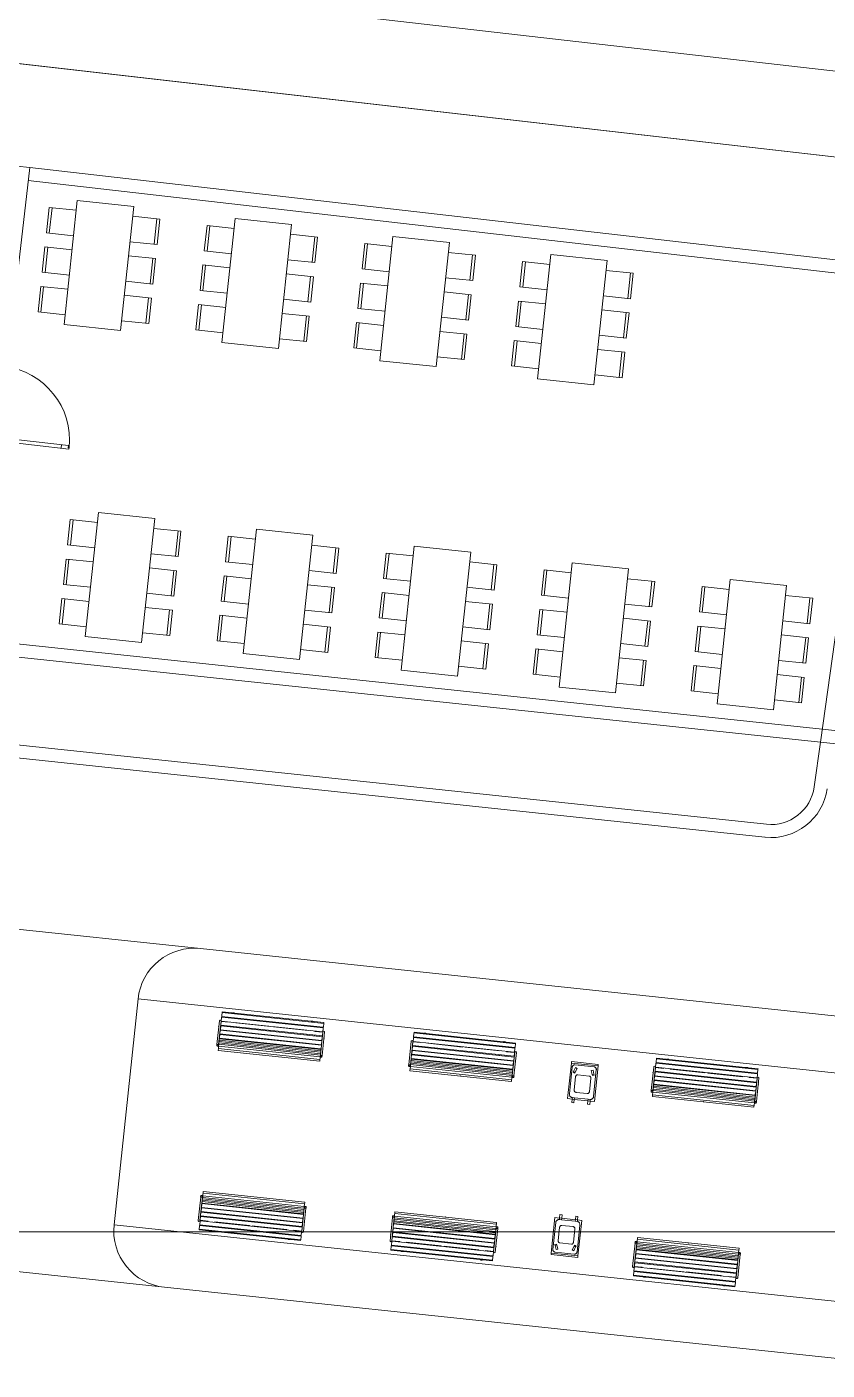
# Model space of a CAD drawing. Header units: metres. Extents: x 750 to 3116, y -341 to 1465.
# Drawn here: x 1601.75 to 1615.86, y 13.43 to 37.1 of the extents above; entities that cross this region are included whole.
import ezdxf

# ---------------------------------------------------------------- set-up
doc = ezdxf.new("R2010")
doc.units = ezdxf.units.M
doc.linetypes.add('HIDDEN', pattern=[0.375, 0.25, -0.125])
for name, color, linetype, lineweight in [('Cycle road', 254, 'Continuous', 20), ('Door', 253, 'Continuous', 5), ('Footpath', 32, 'Continuous', 18), ('Furniture', 44, 'Continuous', 5), ('grid', 252, 'Continuous', 5), ('Hidden line', 251, 'Continuous', 5), ('Inverted beam', 252, 'Continuous', 5), ('street fur', 33, 'Continuous', 15), ('Vehicular Road', 253, 'Continuous', 20), ('Wall ext', 20, 'Continuous', 18)]:
    doc.layers.add(name, color=color, linetype=linetype, lineweight=lineweight)

# ---------------------------------------------------------------- blocks, each defined once
blk = doc.blocks.new('Dining Table')
at = {"layer": 'Furniture', "color": 0, "linetype": 'ByBlock'}
for p, q in [((29872645, 12208379), (29872645, 12208859)), ((29872645, 12208859), (29873095, 12208859)), ((29873095, 12208859), (29873095, 12208379)), ((29873345, 12208859), (29873345, 12208379)), ((29873795, 12208859), (29873345, 12208859)), ((29873795, 12208379), (29873795, 12208859)), ((29874495, 12208859), (29874045, 12208859)), ((29874045, 12208859), (29874045, 12208379)), ((29874495, 12208379), (29874495, 12208859)), ((29872645, 12208809), (29873095, 12208809)), ((29873795, 12208809), (29873345, 12208809)), ((29874495, 12208809), (29874045, 12208809)), ((29872470, 12208379), (29872470, 12207379)), ((29874670, 12208379), (29872470, 12208379)), ((29874670, 12207379), (29874670, 12208379)), ((29874670, 12207379), (29872470, 12207379)), ((29872645, 12207379), (29872645, 12206899)), ((29873095, 12206899), (29873095, 12207379)), ((29873345, 12206899), (29873345, 12207379)), ((29873795, 12207379), (29873795, 12206899)), ((29874045, 12206899), (29874045, 12207379)), ((29874495, 12207379), (29874495, 12206899)), ((29872645, 12206949), (29873095, 12206949)), ((29873795, 12206949), (29873345, 12206949)), ((29874495, 12206949), (29874045, 12206949)), ((29872645, 12206899), (29873095, 12206899)), ((29873795, 12206899), (29873345, 12206899)), ((29874495, 12206899), (29874045, 12206899))]:
    blk.add_line(p, q, dxfattribs=at)
blk = doc.blocks.new('Dustbin')
at = {"layer": 'street fur'}
for p, q in [((29865500, 12208874), (29865538, 12208874)), ((29865780, 12208874), (29865817, 12208874)), ((29865780, 12208846), (29865817, 12208846)), ((29865817, 12208846), (29865817, 12208873)), ((29865482, 12208396), (29865512, 12208407)), ((29865815, 12208396), (29865846, 12208385)), ((29865425, 12208243), (29865899, 12208243))]:
    blk.add_line(p, q, dxfattribs=at)
for points in [[(29865500, 12208873), (29865500, 12208874), (29865500, 12208934), (29865538, 12208934), (29865538, 12208874), (29865538, 12208873), (29865780, 12208873), (29865780, 12208874), (29865780, 12208934), (29865817, 12208934), (29865817, 12208874), (29865817, 12208873), (29865899, 12208873), (29865899, 12208243), (29865899, 12208216), (29865425, 12208216), (29865425, 12208243), (29865425, 12208873), (29865500, 12208873), (29865500, 12208846), (29865538, 12208846)], [(29865817, 12208846), (29865825, 12208846), (29865833, 12208844), (29865840, 12208842), (29865847, 12208838), (29865853, 12208834), (29865859, 12208829), (29865864, 12208823), (29865869, 12208817), (29865872, 12208810), (29865874, 12208803), (29865876, 12208795), (29865876, 12208787), (29865876, 12208311), (29865876, 12208305), (29865875, 12208299), (29865873, 12208294), (29865871, 12208289), (29865867, 12208284), (29865864, 12208280), (29865859, 12208276), (29865855, 12208273), (29865850, 12208270), (29865844, 12208269), (29865839, 12208268), (29865833, 12208267), (29865495, 12208267), (29865489, 12208268), (29865483, 12208269), (29865477, 12208271), (29865472, 12208273), (29865467, 12208277), (29865462, 12208281), (29865458, 12208285), (29865455, 12208290), (29865452, 12208295), (29865450, 12208301), (29865449, 12208307), (29865449, 12208313), (29865449, 12208781), (29865449, 12208796), (29865449, 12208796), (29865448, 12208788), (29865449, 12208781)], [(29865449, 12208796), (29865450, 12208804), (29865453, 12208811), (29865456, 12208818), (29865461, 12208824), (29865466, 12208830), (29865472, 12208835), (29865478, 12208839), (29865485, 12208843), (29865493, 12208845), (29865500, 12208846)]]:
    blk.add_lwpolyline(points, dxfattribs=at)
for points in [[(29865538, 12208846), (29865538, 12208873), (29865780, 12208873), (29865780, 12208846)], [(29865769, 12208437), (29865765, 12208437), (29865562, 12208437), (29865558, 12208437), (29865554, 12208438), (29865550, 12208439), (29865546, 12208441), (29865543, 12208443), (29865540, 12208446), (29865537, 12208449), (29865535, 12208453), (29865533, 12208456), (29865531, 12208460), (29865531, 12208465), (29865530, 12208469), (29865530, 12208713), (29865531, 12208718), (29865531, 12208722), (29865533, 12208726), (29865535, 12208730), (29865537, 12208734), (29865540, 12208737), (29865543, 12208740), (29865547, 12208743), (29865551, 12208745), (29865555, 12208746), (29865560, 12208747), (29865564, 12208747), (29865763, 12208747), (29865768, 12208747), (29865773, 12208746), (29865777, 12208744), (29865781, 12208742), (29865785, 12208740), (29865789, 12208737), (29865792, 12208733), (29865794, 12208729), (29865796, 12208725), (29865798, 12208721), (29865799, 12208716), (29865799, 12208711), (29865799, 12208471), (29865799, 12208467), (29865798, 12208462), (29865797, 12208458), (29865795, 12208454), (29865792, 12208450), (29865789, 12208447), (29865786, 12208444), (29865782, 12208441), (29865778, 12208439), (29865774, 12208438)], [(29865507, 12208423), (29865476, 12208412), (29865482, 12208396), (29865506, 12208326), (29865537, 12208337), (29865512, 12208407)], [(29865852, 12208401), (29865821, 12208412), (29865815, 12208396), (29865790, 12208327), (29865820, 12208315), (29865846, 12208385)]]:
    blk.add_lwpolyline(points, close=True, dxfattribs=at)
blk = doc.blocks.new('door 1500')
at = {"layer": 'Door'}
for p, q in [((11493492.631, 4446033.804), (11493492.474, 4446033.818)), ((11493492.435, 4446033.785), (11493492.43, 4446033.735)), ((11493492.609, 4446033.719), (11493492.43, 4446033.735)), ((11493492.435, 4446033.785), (11493492.664, 4446033.765)), ((11493492.61, 4446033.734), (11493492.609, 4446033.719)), ((11493492.61, 4446033.734), (11493492.661, 4446033.729)), ((11493492.664, 4446033.765), (11493492.661, 4446033.729)), ((11493492.315, 4446032.42), (11493492.319, 4446032.471)), ((11493492.315, 4446032.42), (11493492.544, 4446032.4)), ((11493492.498, 4446032.455), (11493492.319, 4446032.471)), ((11493492.497, 4446032.441), (11493492.498, 4446032.455)), ((11493492.497, 4446032.441), (11493492.547, 4446032.436)), ((11493492.544, 4446032.4), (11493492.547, 4446032.436)), ((11493492.546, 4446032.428), (11493492.569, 4446032.426)), ((11493492.559, 4446032.438), (11493492.557, 4446032.415)), ((11493492.585, 4446032.436), (11493492.571, 4446032.437)), ((11493492.571, 4446032.437), (11493492.573, 4446032.415)), ((11493492.573, 4446032.415), (11493493.788, 4446032.308)), ((11493492.589, 4446032.476), (11493492.585, 4446032.436)), ((11493493.783, 4446032.371), (11493492.589, 4446032.476)), ((11493492.711, 4446032.465), (11493492.706, 4446032.404)), ((11493492.505, 4446032.367), (11493492.348, 4446032.381)), ((11493493.661, 4446032.382), (11493493.656, 4446032.32)), ((11493493.78, 4446032.331), (11493493.783, 4446032.371)), ((11493493.794, 4446032.33), (11493493.78, 4446032.331)), ((11493493.788, 4446032.308), (11493493.794, 4446032.33))]:
    blk.add_line(p, q, dxfattribs=at)
for points in [[(11493492.433, 4446033.847), (11493492.44, 4446033.846), (11493492.433, 4446033.767), (11493492.426, 4446033.768, -0.414214), (11493492.419, 4446033.776), (11493492.425, 4446033.84, -0.414214)], [(11493492.676, 4446033.826), (11493492.669, 4446033.826), (11493492.662, 4446033.747), (11493492.67, 4446033.747, 0.414214), (11493492.677, 4446033.753), (11493492.683, 4446033.818, 0.414214)], [(11493492.302, 4446032.353), (11493492.309, 4446032.352), (11493492.316, 4446032.438), (11493492.309, 4446032.439, 0.414214), (11493492.301, 4446032.432), (11493492.295, 4446032.361, 0.414214)], [(11493492.545, 4446032.331), (11493492.538, 4446032.332), (11493492.545, 4446032.418), (11493492.553, 4446032.418, -0.414214), (11493492.559, 4446032.41), (11493492.553, 4446032.338, -0.414214)]]:
    blk.add_lwpolyline(points, format="xyb", close=True, dxfattribs=at)
for radius in [0.00865, 0.00577]:
    blk.add_circle((11493492.558, 4446032.427), radius, dxfattribs=at)
at = {"layer": 'Door', "linetype": 'HIDDEN', "ltscale": 10}
blk.add_arc((11493492.493, 4446032.434), 1.305, 355.4248, 84.8429, dxfattribs=at)

msp = doc.modelspace()

# ---------------------------------------------------------------- linework, layer by layer
at = {"layer": 'Cycle road', "color": 252, "lineweight": 20, "true_color": 0x939598}
msp.add_line((1614.762, 22.816), (1571.518, 27.405), dxfattribs=at)
at = {"layer": 'Cycle road', "color": 252, "true_color": 0x939598}
for p, q in [((1589.739, 25.703), (1614.786, 23.045)), ((1603.288, 15.989), (1603.71, 19.967))]:
    msp.add_line(p, q, dxfattribs=at)
at = {"layer": 'Cycle road', "color": 252, "linetype": 'Continuous', "lineweight": 20, "ltscale": 100, "true_color": 0x939598}
msp.add_line((1615.63, 23.704), (1615.74, 24.492), dxfattribs=at)
at = {"layer": 'Cycle road', "color": 252, "lineweight": 18, "true_color": 0x939598}
for p, q in [((1604.81, 20.855), (1631.457, 18.028)), ((1604.177, 14.889), (1630.824, 12.061))]:
    msp.add_line(p, q, dxfattribs=at)
at = {"layer": 'Cycle road', "color": 252, "lineweight": 20, "ltscale": 100, "true_color": 0x939598}
for radius in [1, 0.77]:
    msp.add_arc((1614.868, 23.811), radius, 263.9431, 352.0493, dxfattribs=at)
at = {"layer": 'Cycle road', "color": 252, "true_color": 0x939598}
msp.add_arc((1604.282, 15.883), 1, 173.9431, 263.9431, dxfattribs=at)
at = {"layer": 'Door', "color": 252, "true_color": 0x939598}
msp.add_arc((1604.704, 19.861), 1, 83.9431, 173.9431, dxfattribs=at)
at = {"layer": 'Footpath', "color": 252, "true_color": 0x939598}
for p, q in [((1603.71, 19.967), (1632.346, 16.928)), ((1603.288, 15.989), (1631.924, 12.95))]:
    msp.add_line(p, q, dxfattribs=at)
at = {"layer": 'grid', "color": 252}
msp.add_lwpolyline([(1493.528, 15.867), (1743.528, 15.867)], dxfattribs=at)
at = {"layer": 'Hidden line', "color": 252, "true_color": 0x939598}
for p, q in [((1600.832, 21.278), (1604.81, 20.855)), ((1600.199, 15.311), (1604.177, 14.889))]:
    msp.add_line(p, q, dxfattribs=at)
at = {"layer": 'Inverted beam', "color": 252, "true_color": 0x939598}
msp.add_line((1600.85, 26.304), (1615.772, 24.72), dxfattribs=at)
at = {"layer": 'Inverted beam', "color": 252, "linetype": 'Continuous', "lineweight": 20, "ltscale": 100, "true_color": 0x939598}
for points in [[(1601.8, 34.616), (1618.575, 32.699), (1625.644, 31.712)], [(1601.774, 34.388), (1618.546, 32.471), (1625.612, 31.484)]]:
    msp.add_lwpolyline(points, dxfattribs=at)
at = {"layer": 'Inverted beam', "color": 252, "lineweight": 20, "true_color": 0x939598}
msp.add_lwpolyline([(1615.74, 24.492), (1600.824, 26.075)], dxfattribs=at)
at = {"layer": 'street fur', "color": 252, "true_color": 0x939598}
for p, q in [((1605.185, 19.649), (1605.184, 19.642)), ((1606.975, 19.459), (1605.185, 19.649)), ((1605.186, 19.661), (1605.187, 19.666)), ((1605.186, 19.661), (1606.976, 19.471)), ((1605.187, 19.666), (1605.194, 19.74)), ((1606.983, 19.537), (1605.193, 19.727)), ((1606.984, 19.55), (1605.194, 19.74)), ((1605.325, 19.647), (1605.324, 19.634)), ((1605.144, 19.58), (1605.101, 19.168)), ((1605.13, 19.165), (1605.174, 19.577)), ((1605.16, 19.418), (1605.153, 19.352)), ((1606.95, 19.228), (1605.16, 19.418)), ((1605.164, 19.455), (1605.161, 19.456)), ((1605.161, 19.426), (1605.162, 19.431)), ((1605.161, 19.426), (1606.951, 19.236)), ((1605.162, 19.431), (1605.168, 19.493)), ((1605.165, 19.49), (1605.168, 19.49)), ((1606.958, 19.303), (1605.168, 19.493)), ((1605.17, 19.505), (1605.176, 19.57)), ((1605.17, 19.505), (1606.959, 19.315)), ((1605.177, 19.572), (1605.176, 19.57)), ((1605.177, 19.579), (1605.184, 19.642)), ((1605.177, 19.579), (1606.967, 19.389)), ((1605.316, 19.557), (1605.177, 19.572)), ((1605.3, 19.411), (1605.3, 19.404)), ((1605.309, 19.49), (1605.307, 19.478)), ((1605.317, 19.564), (1605.316, 19.557)), ((1605.427, 19.466), (1605.428, 19.478)), ((1605.435, 19.545), (1605.436, 19.552)), ((1606.047, 19.48), (1605.435, 19.545)), ((1605.443, 19.621), (1605.445, 19.634)), ((1606.04, 19.413), (1606.038, 19.401)), ((1606.047, 19.487), (1606.047, 19.48)), ((1606.056, 19.569), (1606.055, 19.557)), ((1606.096, 19.474), (1606.097, 19.481)), ((1606.708, 19.41), (1606.096, 19.475)), ((1606.105, 19.551), (1606.106, 19.564)), ((1606.709, 19.416), (1606.708, 19.41)), ((1606.717, 19.499), (1606.716, 19.486)), ((1606.835, 19.474), (1606.837, 19.486)), ((1606.968, 19.393), (1606.973, 19.445)), ((1606.974, 19.452), (1606.973, 19.445)), ((1606.975, 19.459), (1606.974, 19.452)), ((1606.977, 19.476), (1606.976, 19.471)), ((1606.983, 19.537), (1606.977, 19.476)), ((1606.984, 19.55), (1606.983, 19.537)), ((1605.134, 19.169), (1605.135, 19.176)), ((1605.135, 19.176), (1605.136, 19.193)), ((1605.136, 19.193), (1605.137, 19.201)), ((1606.926, 19.003), (1605.136, 19.193)), ((1605.137, 19.201), (1605.139, 19.219)), ((1605.139, 19.219), (1605.14, 19.225)), ((1606.929, 19.029), (1605.139, 19.219)), ((1605.14, 19.225), (1605.142, 19.243)), ((1605.142, 19.25), (1605.144, 19.267)), ((1605.142, 19.243), (1605.142, 19.25)), ((1606.932, 19.053), (1605.142, 19.243)), ((1606.934, 19.077), (1605.144, 19.267)), ((1605.146, 19.279), (1605.145, 19.278)), ((1606.935, 19.088), (1605.145, 19.278)), ((1605.146, 19.285), (1605.152, 19.344)), ((1605.146, 19.279), (1605.146, 19.285)), ((1606.942, 19.154), (1605.152, 19.344)), ((1606.943, 19.162), (1605.153, 19.352)), ((1605.283, 19.252), (1605.285, 19.263)), ((1605.292, 19.337), (1605.292, 19.329)), ((1605.404, 19.25), (1605.403, 19.24)), ((1605.411, 19.317), (1605.412, 19.324)), ((1605.419, 19.391), (1605.42, 19.399)), ((1606.023, 19.26), (1606.023, 19.252)), ((1606.031, 19.334), (1606.03, 19.326)), ((1606.072, 19.246), (1606.073, 19.254)), ((1606.08, 19.321), (1606.081, 19.328)), ((1606.088, 19.395), (1606.089, 19.408)), ((1606.685, 19.189), (1606.684, 19.181)), ((1606.693, 19.264), (1606.692, 19.256)), ((1606.701, 19.343), (1606.7, 19.331)), ((1606.803, 19.169), (1606.804, 19.177)), ((1606.811, 19.243), (1606.812, 19.251)), ((1606.819, 19.318), (1606.82, 19.33)), ((1606.827, 19.397), (1606.828, 19.404)), ((1606.967, 19.382), (1606.827, 19.397)), ((1606.97, 19.387), (1606.926, 18.974)), ((1606.95, 19.228), (1606.943, 19.164)), ((1606.957, 19.295), (1606.951, 19.236)), ((1606.957, 19.265), (1606.954, 19.266)), ((1606.956, 18.971), (1607, 19.384)), ((1606.958, 19.3), (1606.957, 19.295)), ((1606.958, 19.303), (1606.958, 19.3)), ((1606.958, 19.3), (1606.961, 19.3)), ((1606.967, 19.382), (1606.959, 19.315)), ((1606.968, 19.393), (1606.967, 19.389)), ((1608.525, 19.222), (1608.481, 18.809)), ((1608.511, 18.806), (1608.555, 19.219)), ((1608.55, 19.147), (1608.557, 19.214)), ((1608.696, 19.199), (1608.557, 19.214)), ((1608.558, 19.22), (1608.564, 19.276)), ((1608.558, 19.22), (1610.348, 19.03)), ((1608.564, 19.276), (1608.565, 19.283)), ((1608.565, 19.29), (1608.565, 19.283)), ((1610.355, 19.1), (1608.565, 19.29)), ((1608.567, 19.307), (1608.575, 19.381)), ((1608.567, 19.303), (1608.567, 19.307)), ((1608.567, 19.303), (1610.357, 19.113)), ((1610.364, 19.179), (1608.574, 19.369)), ((1610.365, 19.191), (1608.575, 19.381)), ((1608.697, 19.205), (1608.696, 19.199)), ((1608.706, 19.288), (1608.704, 19.275)), ((1608.816, 19.186), (1608.816, 19.193)), ((1609.427, 19.121), (1608.816, 19.186)), ((1608.824, 19.263), (1608.825, 19.275)), ((1609.437, 19.21), (1609.435, 19.198)), ((1609.485, 19.193), (1609.486, 19.205)), ((1610.364, 19.179), (1610.357, 19.117)), ((1610.365, 19.191), (1610.364, 19.179)), ((1605.098, 19.162), (1605.099, 19.168)), ((1605.098, 19.162), (1605.133, 19.158)), ((1605.133, 19.164), (1605.099, 19.168)), ((1605.113, 19.136), (1605.111, 19.136)), ((1605.123, 19.062), (1605.126, 19.093)), ((1605.123, 19.062), (1606.912, 18.873)), ((1605.126, 19.093), (1605.13, 19.137)), ((1605.126, 19.093), (1606.916, 18.903)), ((1605.131, 19.143), (1605.13, 19.138)), ((1606.92, 18.948), (1605.13, 19.138)), ((1605.13, 19.137), (1605.13, 19.138)), ((1605.131, 19.143), (1605.132, 19.151)), ((1605.132, 19.151), (1605.134, 19.169)), ((1606.924, 18.979), (1605.134, 19.169)), ((1606.676, 19.105), (1606.677, 19.115)), ((1606.796, 19.102), (1606.795, 19.092)), ((1606.92, 18.947), (1606.912, 18.873)), ((1606.924, 18.979), (1606.92, 18.948)), ((1606.92, 18.948), (1606.92, 18.947)), ((1606.958, 18.971), (1606.923, 18.975)), ((1606.941, 18.967), (1606.923, 18.969)), ((1606.925, 18.986), (1606.924, 18.979)), ((1606.925, 18.986), (1606.927, 19.011)), ((1606.927, 19.011), (1606.93, 19.035)), ((1606.93, 19.035), (1606.932, 19.053)), ((1606.932, 19.06), (1606.934, 19.077)), ((1606.932, 19.06), (1606.932, 19.053)), ((1606.936, 19.09), (1606.935, 19.088)), ((1606.936, 19.095), (1606.942, 19.149)), ((1606.936, 19.095), (1606.936, 19.09)), ((1606.939, 18.943), (1606.937, 18.943)), ((1606.957, 18.965), (1606.941, 18.967)), ((1606.942, 19.154), (1606.942, 19.149)), ((1606.943, 19.164), (1606.943, 19.162)), ((1606.957, 18.965), (1606.958, 18.971)), ((1608.527, 18.927), (1608.533, 18.985)), ((1610.323, 18.795), (1608.533, 18.985)), ((1608.534, 18.995), (1608.541, 19.06)), ((1608.534, 18.995), (1608.534, 18.993)), ((1610.324, 18.803), (1608.534, 18.993)), ((1610.331, 18.87), (1608.541, 19.06)), ((1608.542, 19.072), (1608.549, 19.134)), ((1608.545, 19.096), (1608.542, 19.097)), ((1608.542, 19.067), (1608.542, 19.072)), ((1608.542, 19.067), (1610.332, 18.877)), ((1608.545, 19.132), (1608.548, 19.131)), ((1610.339, 18.944), (1608.549, 19.134)), ((1608.55, 19.147), (1610.34, 18.957)), ((1608.673, 18.978), (1608.672, 18.971)), ((1608.681, 19.053), (1608.68, 19.045)), ((1608.689, 19.132), (1608.688, 19.12)), ((1608.791, 18.958), (1608.792, 18.966)), ((1608.799, 19.032), (1608.8, 19.04)), ((1608.807, 19.107), (1608.809, 19.119)), ((1609.412, 18.975), (1609.411, 18.967)), ((1609.42, 19.054), (1609.419, 19.042)), ((1609.428, 19.128), (1609.427, 19.121)), ((1609.461, 18.962), (1609.461, 18.97)), ((1609.469, 19.037), (1609.47, 19.049)), ((1609.477, 19.116), (1609.478, 19.123)), ((1610.089, 19.051), (1609.477, 19.116)), ((1610.081, 18.984), (1610.08, 18.972)), ((1610.089, 19.058), (1610.088, 19.051)), ((1610.098, 19.14), (1610.097, 19.128)), ((1610.199, 18.959), (1610.201, 18.971)), ((1610.208, 19.038), (1610.209, 19.045)), ((1610.347, 19.024), (1610.208, 19.038)), ((1610.216, 19.115), (1610.217, 19.127)), ((1610.351, 19.028), (1610.307, 18.616)), ((1610.332, 18.882), (1610.338, 18.942)), ((1610.337, 18.613), (1610.38, 19.025)), ((1610.339, 18.944), (1610.338, 18.942)), ((1610.338, 18.942), (1610.341, 18.941)), ((1610.34, 18.961), (1610.346, 19.015)), ((1610.34, 18.961), (1610.34, 18.957)), ((1610.347, 19.021), (1610.346, 19.015)), ((1610.347, 19.024), (1610.347, 19.021)), ((1610.348, 19.034), (1610.354, 19.087)), ((1610.348, 19.034), (1610.348, 19.03)), ((1610.355, 19.1), (1610.354, 19.093)), ((1610.354, 19.093), (1610.354, 19.087)), ((1610.357, 19.117), (1610.357, 19.113)), ((1608.478, 18.803), (1608.479, 18.809)), ((1608.478, 18.803), (1608.495, 18.802)), ((1608.514, 18.806), (1608.479, 18.809)), ((1608.494, 18.778), (1608.492, 18.778)), ((1608.495, 18.802), (1608.513, 18.8)), ((1608.503, 18.704), (1608.511, 18.778)), ((1608.503, 18.704), (1610.293, 18.514)), ((1608.506, 18.734), (1610.296, 18.544)), ((1608.512, 18.784), (1608.511, 18.779)), ((1610.301, 18.589), (1608.511, 18.779)), ((1608.511, 18.778), (1608.511, 18.779)), ((1608.512, 18.793), (1608.515, 18.817)), ((1608.512, 18.784), (1608.512, 18.793)), ((1610.304, 18.62), (1608.514, 18.81)), ((1608.515, 18.817), (1608.517, 18.835)), ((1608.517, 18.835), (1608.52, 18.86)), ((1610.307, 18.645), (1608.517, 18.835)), ((1608.52, 18.867), (1608.522, 18.884)), ((1608.52, 18.86), (1608.52, 18.867)), ((1610.31, 18.67), (1608.52, 18.86)), ((1608.522, 18.884), (1608.523, 18.891)), ((1610.312, 18.694), (1608.522, 18.884)), ((1608.523, 18.891), (1608.525, 18.908)), ((1610.315, 18.719), (1608.525, 18.908)), ((1608.526, 18.921), (1608.527, 18.927)), ((1608.526, 18.921), (1608.526, 18.919)), ((1610.316, 18.729), (1608.526, 18.919)), ((1608.664, 18.894), (1608.665, 18.904)), ((1608.784, 18.891), (1608.783, 18.881)), ((1609.404, 18.901), (1609.403, 18.893)), ((1609.453, 18.888), (1609.454, 18.896)), ((1610.056, 18.746), (1610.057, 18.756)), ((1610.065, 18.831), (1610.064, 18.823)), ((1610.073, 18.905), (1610.072, 18.897)), ((1610.177, 18.744), (1610.175, 18.733)), ((1610.184, 18.81), (1610.184, 18.818)), ((1610.192, 18.885), (1610.192, 18.892)), ((1610.313, 18.701), (1610.312, 18.694)), ((1610.313, 18.701), (1610.315, 18.719)), ((1610.317, 18.737), (1610.316, 18.729)), ((1610.317, 18.737), (1610.322, 18.791)), ((1610.323, 18.795), (1610.322, 18.791)), ((1610.331, 18.87), (1610.324, 18.805)), ((1610.324, 18.805), (1610.324, 18.803)), ((1610.332, 18.882), (1610.332, 18.877)), ((1610.338, 18.907), (1610.335, 18.907)), ((1612.8, 18.768), (1612.756, 18.355)), ((1612.786, 18.352), (1612.83, 18.765)), ((1612.825, 18.693), (1612.833, 18.76)), ((1612.833, 18.767), (1612.84, 18.83)), ((1612.833, 18.767), (1614.623, 18.577)), ((1612.972, 18.745), (1612.833, 18.76)), ((1612.841, 18.837), (1612.84, 18.83)), ((1614.631, 18.647), (1612.841, 18.837)), ((1612.842, 18.849), (1612.843, 18.854)), ((1612.842, 18.849), (1614.632, 18.659)), ((1612.843, 18.854), (1612.85, 18.927)), ((1614.639, 18.725), (1612.849, 18.915)), ((1614.64, 18.737), (1612.85, 18.927)), ((1612.973, 18.752), (1612.972, 18.745)), ((1612.981, 18.834), (1612.98, 18.822)), ((1613.091, 18.732), (1613.092, 18.739)), ((1613.703, 18.668), (1613.091, 18.732)), ((1613.099, 18.809), (1613.101, 18.821)), ((1613.712, 18.757), (1613.711, 18.744)), ((1613.761, 18.739), (1613.762, 18.751)), ((1614.639, 18.725), (1614.632, 18.659)), ((1614.64, 18.737), (1614.639, 18.725)), ((1610.301, 18.588), (1610.293, 18.514)), ((1610.302, 18.603), (1610.301, 18.594)), ((1610.301, 18.594), (1610.301, 18.588)), ((1610.302, 18.603), (1610.304, 18.62)), ((1610.321, 18.608), (1610.303, 18.61)), ((1610.305, 18.627), (1610.304, 18.62)), ((1610.339, 18.612), (1610.304, 18.616)), ((1610.305, 18.627), (1610.31, 18.67)), ((1610.31, 18.677), (1610.312, 18.694)), ((1610.31, 18.677), (1610.31, 18.67)), ((1610.319, 18.584), (1610.318, 18.584)), ((1610.338, 18.606), (1610.321, 18.608)), ((1610.338, 18.606), (1610.339, 18.612)), ((1612.802, 18.467), (1612.801, 18.465)), ((1614.591, 18.275), (1612.801, 18.465)), ((1612.802, 18.473), (1612.808, 18.532)), ((1612.802, 18.467), (1612.802, 18.473)), ((1614.598, 18.342), (1612.808, 18.532)), ((1612.816, 18.606), (1612.809, 18.54)), ((1614.599, 18.35), (1612.809, 18.54)), ((1614.606, 18.416), (1612.816, 18.606)), ((1612.82, 18.643), (1612.817, 18.643)), ((1612.817, 18.614), (1612.818, 18.618)), ((1612.817, 18.614), (1614.607, 18.424)), ((1612.818, 18.618), (1612.824, 18.681)), ((1612.821, 18.678), (1612.824, 18.678)), ((1614.614, 18.491), (1612.824, 18.681)), ((1612.825, 18.693), (1614.615, 18.503)), ((1612.948, 18.525), (1612.948, 18.517)), ((1612.956, 18.599), (1612.955, 18.591)), ((1612.965, 18.678), (1612.963, 18.666)), ((1613.067, 18.504), (1613.068, 18.512)), ((1613.075, 18.579), (1613.076, 18.586)), ((1613.083, 18.653), (1613.084, 18.665)), ((1613.687, 18.521), (1613.686, 18.514)), ((1613.696, 18.601), (1613.694, 18.588)), ((1613.703, 18.674), (1613.703, 18.667)), ((1613.736, 18.508), (1613.737, 18.516)), ((1613.744, 18.583), (1613.745, 18.595)), ((1613.752, 18.662), (1613.753, 18.669)), ((1614.364, 18.597), (1613.752, 18.662)), ((1614.357, 18.53), (1614.356, 18.518)), ((1614.365, 18.604), (1614.364, 18.597)), ((1614.373, 18.686), (1614.372, 18.674)), ((1614.475, 18.505), (1614.476, 18.518)), ((1614.483, 18.584), (1614.484, 18.591)), ((1614.623, 18.57), (1614.483, 18.585)), ((1614.491, 18.661), (1614.493, 18.674)), ((1614.626, 18.575), (1614.582, 18.162)), ((1614.607, 18.428), (1614.613, 18.482)), ((1614.612, 18.159), (1614.656, 18.572)), ((1614.614, 18.488), (1614.613, 18.482)), ((1614.614, 18.491), (1614.614, 18.488)), ((1614.614, 18.488), (1614.617, 18.488)), ((1614.616, 18.508), (1614.615, 18.503)), ((1614.616, 18.508), (1614.622, 18.562)), ((1614.623, 18.57), (1614.622, 18.562)), ((1614.624, 18.58), (1614.623, 18.577)), ((1614.624, 18.58), (1614.629, 18.633)), ((1614.63, 18.64), (1614.629, 18.633)), ((1614.631, 18.647), (1614.63, 18.64)), ((1612.771, 18.354), (1612.754, 18.356)), ((1612.754, 18.35), (1612.754, 18.356)), ((1612.754, 18.35), (1612.771, 18.348)), ((1612.769, 18.324), (1612.767, 18.324)), ((1612.771, 18.354), (1612.789, 18.352)), ((1612.771, 18.348), (1612.789, 18.346)), ((1612.778, 18.25), (1612.782, 18.281)), ((1612.778, 18.25), (1614.568, 18.06)), ((1612.782, 18.281), (1612.786, 18.325)), ((1612.782, 18.281), (1614.572, 18.091)), ((1612.787, 18.33), (1612.786, 18.325)), ((1614.576, 18.135), (1612.786, 18.325)), ((1612.786, 18.325), (1612.786, 18.325)), ((1612.787, 18.33), (1612.788, 18.339)), ((1612.788, 18.339), (1612.795, 18.406)), ((1614.58, 18.166), (1612.79, 18.356)), ((1614.582, 18.191), (1612.792, 18.381)), ((1612.795, 18.406), (1612.796, 18.413)), ((1614.585, 18.216), (1612.795, 18.406)), ((1612.796, 18.413), (1612.798, 18.43)), ((1612.798, 18.437), (1612.8, 18.455)), ((1612.798, 18.43), (1612.798, 18.437)), ((1614.588, 18.24), (1612.798, 18.43)), ((1614.59, 18.265), (1612.8, 18.455)), ((1612.939, 18.44), (1612.941, 18.45)), ((1613.06, 18.438), (1613.059, 18.427)), ((1613.679, 18.447), (1613.678, 18.439)), ((1613.728, 18.434), (1613.729, 18.442)), ((1614.332, 18.292), (1614.333, 18.303)), ((1614.341, 18.377), (1614.34, 18.369)), ((1614.348, 18.451), (1614.348, 18.444)), ((1614.452, 18.29), (1614.451, 18.28)), ((1614.459, 18.356), (1614.46, 18.364)), ((1614.467, 18.431), (1614.468, 18.438)), ((1614.588, 18.24), (1614.585, 18.216)), ((1614.588, 18.248), (1614.59, 18.265)), ((1614.588, 18.248), (1614.588, 18.24)), ((1614.592, 18.283), (1614.591, 18.277)), ((1614.591, 18.277), (1614.591, 18.275)), ((1614.592, 18.283), (1614.598, 18.337)), ((1614.598, 18.342), (1614.598, 18.337)), ((1614.606, 18.411), (1614.599, 18.352)), ((1614.599, 18.352), (1614.599, 18.35)), ((1614.606, 18.416), (1614.606, 18.411)), ((1614.607, 18.428), (1614.607, 18.424)), ((1614.613, 18.453), (1614.61, 18.453)), ((1614.576, 18.135), (1614.568, 18.06)), ((1614.577, 18.14), (1614.576, 18.135)), ((1614.58, 18.166), (1614.577, 18.14)), ((1614.614, 18.159), (1614.579, 18.162)), ((1614.613, 18.153), (1614.579, 18.156)), ((1614.58, 18.174), (1614.585, 18.216)), ((1614.58, 18.174), (1614.58, 18.166)), ((1614.595, 18.131), (1614.593, 18.131)), ((1614.613, 18.153), (1614.614, 18.159)), ((1604.859, 16.576), (1604.851, 16.502)), ((1604.859, 16.576), (1606.649, 16.386)), ((1604.815, 16.478), (1604.771, 16.065)), ((1604.801, 16.062), (1604.845, 16.475)), ((1604.814, 16.484), (1604.813, 16.478)), ((1604.848, 16.475), (1604.813, 16.478)), ((1604.814, 16.484), (1604.849, 16.481)), ((1604.835, 16.354), (1604.829, 16.295)), ((1604.834, 16.506), (1604.832, 16.506)), ((1604.836, 16.359), (1604.835, 16.354)), ((1604.836, 16.359), (1604.836, 16.361)), ((1606.626, 16.171), (1604.836, 16.361)), ((1604.839, 16.389), (1604.837, 16.372)), ((1606.627, 16.182), (1604.837, 16.372)), ((1604.84, 16.396), (1604.839, 16.389)), ((1604.841, 16.414), (1604.84, 16.396)), ((1606.63, 16.206), (1604.84, 16.396)), ((1604.842, 16.42), (1604.841, 16.414)), ((1604.844, 16.437), (1604.842, 16.42)), ((1606.632, 16.23), (1604.842, 16.42)), ((1604.845, 16.446), (1604.844, 16.437)), ((1604.851, 16.501), (1604.845, 16.446)), ((1606.635, 16.256), (1604.845, 16.446)), ((1606.637, 16.28), (1604.847, 16.47)), ((1604.851, 16.502), (1604.851, 16.501)), ((1606.641, 16.311), (1604.851, 16.501)), ((1604.856, 16.546), (1606.645, 16.356)), ((1604.976, 16.357), (1604.975, 16.347)), ((1605.094, 16.334), (1605.096, 16.344)), ((1606.641, 16.312), (1606.649, 16.386)), ((1604.812, 16.134), (1604.806, 16.075)), ((1604.81, 16.149), (1604.813, 16.149)), ((1604.812, 16.134), (1606.602, 15.944)), ((1604.813, 16.146), (1604.82, 16.208)), ((1606.603, 15.956), (1604.813, 16.146)), ((1604.817, 16.184), (1604.814, 16.184)), ((1604.82, 16.213), (1606.61, 16.023)), ((1604.82, 16.213), (1604.82, 16.208)), ((1604.827, 16.279), (1604.821, 16.225)), ((1604.821, 16.225), (1604.821, 16.22)), ((1606.611, 16.031), (1604.821, 16.22)), ((1604.828, 16.285), (1604.827, 16.279)), ((1604.828, 16.285), (1604.828, 16.287)), ((1606.618, 16.097), (1604.828, 16.287)), ((1606.619, 16.105), (1604.829, 16.295)), ((1604.951, 16.119), (1604.952, 16.131)), ((1604.959, 16.198), (1604.96, 16.206)), ((1604.967, 16.272), (1604.968, 16.28)), ((1605.072, 16.118), (1605.07, 16.106)), ((1605.08, 16.193), (1605.079, 16.185)), ((1605.087, 16.267), (1605.087, 16.26)), ((1605.69, 16.121), (1605.691, 16.128)), ((1605.698, 16.195), (1605.699, 16.203)), ((1605.741, 16.123), (1605.74, 16.115)), ((1605.749, 16.197), (1605.748, 16.189)), ((1606.359, 16.124), (1606.36, 16.132)), ((1606.368, 16.209), (1606.367, 16.199)), ((1606.48, 16.12), (1606.479, 16.112)), ((1606.487, 16.186), (1606.488, 16.197)), ((1606.641, 16.284), (1606.597, 15.871)), ((1606.611, 16.031), (1606.618, 16.095)), ((1606.618, 16.095), (1606.618, 16.097)), ((1606.626, 16.169), (1606.619, 16.11)), ((1606.619, 16.105), (1606.619, 16.11)), ((1606.626, 16.169), (1606.626, 16.171)), ((1606.627, 15.868), (1606.671, 16.281)), ((1606.632, 16.23), (1606.627, 16.182)), ((1606.634, 16.248), (1606.632, 16.23)), ((1606.634, 16.248), (1606.637, 16.273)), ((1606.641, 16.311), (1606.637, 16.28)), ((1606.637, 16.273), (1606.637, 16.28)), ((1606.673, 16.287), (1606.638, 16.29)), ((1606.673, 16.281), (1606.638, 16.284)), ((1606.641, 16.311), (1606.641, 16.312)), ((1606.66, 16.312), (1606.658, 16.312)), ((1606.673, 16.287), (1606.673, 16.281)), ((1608.196, 16.119), (1608.152, 15.707)), ((1608.182, 15.703), (1608.225, 16.116)), ((1608.194, 16.126), (1608.229, 16.122)), ((1608.194, 16.126), (1608.194, 16.12)), ((1608.228, 16.116), (1608.194, 16.12)), ((1608.215, 16.148), (1608.213, 16.148)), ((1608.231, 16.143), (1608.223, 16.061)), ((1610.018, 15.921), (1608.228, 16.111)), ((1608.239, 16.218), (1608.231, 16.143)), ((1610.021, 15.953), (1608.231, 16.143)), ((1608.231, 16.143), (1608.231, 16.143)), ((1608.236, 16.187), (1610.026, 15.997)), ((1608.239, 16.218), (1610.029, 16.028)), ((1604.795, 15.973), (1604.787, 15.899)), ((1606.577, 15.709), (1604.787, 15.899)), ((1606.578, 15.722), (1604.788, 15.911)), ((1604.795, 15.978), (1606.585, 15.788)), ((1604.795, 15.978), (1604.795, 15.973)), ((1604.797, 15.99), (1604.804, 16.056)), ((1606.586, 15.8), (1604.797, 15.99)), ((1604.804, 16.06), (1606.594, 15.87)), ((1604.804, 16.06), (1604.804, 16.056)), ((1604.806, 16.075), (1604.805, 16.069)), ((1604.805, 16.067), (1604.805, 16.069)), ((1604.944, 16.052), (1604.805, 16.067)), ((1604.934, 15.963), (1604.936, 15.975)), ((1604.943, 16.045), (1604.944, 16.052)), ((1605.055, 15.963), (1605.054, 15.95)), ((1605.063, 16.039), (1605.062, 16.032)), ((1605.675, 15.974), (1605.063, 16.039)), ((1605.665, 15.885), (1605.667, 15.898)), ((1605.674, 15.968), (1605.675, 15.975)), ((1605.682, 16.041), (1605.683, 16.054)), ((1605.716, 15.892), (1605.715, 15.88)), ((1605.725, 15.969), (1605.724, 15.962)), ((1606.336, 15.904), (1605.724, 15.969)), ((1605.733, 16.048), (1605.732, 16.036)), ((1606.335, 15.897), (1606.336, 15.904)), ((1606.343, 15.971), (1606.344, 15.983)), ((1606.352, 16.05), (1606.352, 16.058)), ((1606.455, 15.892), (1606.455, 15.885)), ((1606.595, 15.877), (1606.455, 15.891)), ((1606.464, 15.971), (1606.462, 15.958)), ((1606.472, 16.045), (1606.471, 16.038)), ((1606.586, 15.8), (1606.594, 15.866)), ((1606.594, 15.866), (1606.594, 15.87)), ((1606.595, 15.879), (1606.602, 15.944)), ((1606.595, 15.877), (1606.595, 15.879)), ((1606.603, 15.956), (1606.61, 16.023)), ((1606.603, 15.959), (1606.606, 15.958)), ((1606.61, 15.993), (1606.607, 15.993)), ((1608.209, 15.928), (1608.201, 15.862)), ((1609.991, 15.672), (1608.201, 15.862)), ((1608.21, 15.941), (1608.209, 15.936)), ((1609.999, 15.746), (1608.209, 15.936)), ((1609.998, 15.738), (1608.209, 15.928)), ((1608.216, 16.003), (1608.21, 15.941)), ((1610.006, 15.813), (1608.216, 16.003)), ((1608.222, 16.055), (1608.218, 16.013)), ((1610.007, 15.823), (1608.218, 16.013)), ((1610.01, 15.848), (1608.22, 16.038)), ((1608.223, 16.061), (1608.222, 16.055)), ((1610.013, 15.871), (1608.223, 16.061)), ((1610.015, 15.897), (1608.225, 16.087)), ((1608.348, 15.913), (1608.349, 15.921)), ((1608.357, 15.998), (1608.356, 15.988)), ((1608.468, 15.909), (1608.467, 15.901)), ((1608.475, 15.975), (1608.476, 15.986)), ((1610.021, 15.925), (1609.978, 15.513)), ((1610.007, 15.509), (1610.051, 15.922)), ((1610.017, 15.914), (1610.01, 15.848)), ((1610.017, 15.914), (1610.018, 15.921)), ((1610.021, 15.948), (1610.018, 15.921)), ((1610.053, 15.922), (1610.018, 15.926)), ((1610.054, 15.928), (1610.019, 15.932)), ((1610.021, 15.953), (1610.029, 16.028)), ((1610.021, 15.953), (1610.021, 15.953)), ((1610.021, 15.948), (1610.021, 15.953)), ((1610.04, 15.953), (1610.039, 15.954)), ((1610.054, 15.928), (1610.053, 15.922)), ((1606.327, 15.815), (1606.328, 15.827)), ((1606.447, 15.815), (1606.446, 15.802)), ((1606.577, 15.709), (1606.578, 15.722)), ((1606.578, 15.722), (1606.585, 15.783)), ((1606.585, 15.783), (1606.585, 15.788)), ((1608.177, 15.631), (1608.184, 15.701)), ((1609.967, 15.441), (1608.177, 15.631)), ((1608.184, 15.701), (1609.974, 15.511)), ((1608.185, 15.708), (1608.192, 15.775)), ((1608.324, 15.693), (1608.185, 15.708)), ((1608.191, 15.791), (1608.194, 15.79)), ((1608.192, 15.775), (1609.982, 15.585)), ((1608.2, 15.85), (1608.194, 15.796)), ((1608.194, 15.796), (1608.194, 15.79)), ((1608.194, 15.787), (1608.194, 15.79)), ((1609.983, 15.597), (1608.194, 15.787)), ((1608.198, 15.825), (1608.195, 15.825)), ((1608.201, 15.854), (1608.2, 15.85)), ((1608.201, 15.854), (1609.991, 15.664)), ((1608.324, 15.686), (1608.324, 15.693)), ((1608.331, 15.76), (1608.333, 15.772)), ((1608.34, 15.839), (1608.341, 15.847)), ((1608.444, 15.681), (1608.443, 15.674)), ((1609.055, 15.616), (1608.444, 15.68)), ((1608.452, 15.76), (1608.451, 15.747)), ((1608.46, 15.834), (1608.459, 15.827)), ((1609.062, 15.683), (1609.064, 15.695)), ((1609.071, 15.762), (1609.072, 15.769)), ((1609.079, 15.836), (1609.079, 15.844)), ((1609.113, 15.69), (1609.112, 15.677)), ((1609.121, 15.764), (1609.12, 15.757)), ((1609.129, 15.839), (1609.128, 15.831)), ((1609.724, 15.612), (1609.725, 15.625)), ((1609.732, 15.692), (1609.733, 15.699)), ((1609.74, 15.766), (1609.741, 15.774)), ((1609.749, 15.851), (1609.748, 15.84)), ((1609.852, 15.687), (1609.851, 15.679)), ((1609.86, 15.761), (1609.859, 15.753)), ((1609.867, 15.828), (1609.868, 15.838)), ((1609.984, 15.6), (1609.991, 15.664)), ((1609.99, 15.634), (1609.987, 15.635)), ((1609.991, 15.672), (1609.992, 15.677)), ((1609.998, 15.736), (1609.992, 15.677)), ((1609.998, 15.736), (1609.998, 15.738)), ((1609.999, 15.746), (1610, 15.751)), ((1610.006, 15.811), (1610, 15.751)), ((1610.006, 15.811), (1610.006, 15.813)), ((1610.009, 15.84), (1610.007, 15.823)), ((1610.009, 15.84), (1610.01, 15.848)), ((1612.471, 15.666), (1612.427, 15.253)), ((1612.457, 15.25), (1612.501, 15.663)), ((1612.47, 15.672), (1612.469, 15.666)), ((1612.504, 15.662), (1612.469, 15.666)), ((1612.47, 15.672), (1612.505, 15.668)), ((1612.49, 15.694), (1612.488, 15.694)), ((1612.507, 15.689), (1612.498, 15.608)), ((1614.291, 15.443), (1612.501, 15.633)), ((1614.293, 15.468), (1612.503, 15.658)), ((1612.515, 15.764), (1612.507, 15.69)), ((1612.507, 15.69), (1612.507, 15.689)), ((1614.297, 15.499), (1612.507, 15.689)), ((1612.511, 15.734), (1614.301, 15.544)), ((1612.515, 15.764), (1614.305, 15.574)), ((1608.175, 15.614), (1608.167, 15.54)), ((1609.957, 15.351), (1608.167, 15.54)), ((1609.959, 15.363), (1608.169, 15.553)), ((1608.176, 15.619), (1608.175, 15.614)), ((1608.176, 15.619), (1609.966, 15.429)), ((1608.315, 15.604), (1608.316, 15.616)), ((1608.436, 15.604), (1608.434, 15.591)), ((1609.046, 15.527), (1609.047, 15.539)), ((1609.055, 15.609), (1609.055, 15.616)), ((1609.097, 15.534), (1609.096, 15.521)), ((1609.105, 15.611), (1609.104, 15.604)), ((1609.717, 15.545), (1609.105, 15.61)), ((1609.707, 15.456), (1609.708, 15.469)), ((1609.716, 15.539), (1609.717, 15.546)), ((1609.828, 15.456), (1609.826, 15.444)), ((1609.836, 15.533), (1609.835, 15.526)), ((1609.975, 15.518), (1609.836, 15.533)), ((1609.844, 15.612), (1609.843, 15.6)), ((1609.957, 15.351), (1609.966, 15.429)), ((1609.967, 15.441), (1609.968, 15.448)), ((1609.974, 15.511), (1609.968, 15.455)), ((1609.968, 15.448), (1609.968, 15.455)), ((1609.975, 15.521), (1609.982, 15.585)), ((1609.975, 15.518), (1609.975, 15.521)), ((1609.983, 15.597), (1609.984, 15.6)), ((1609.984, 15.6), (1609.987, 15.6)), ((1612.469, 15.334), (1612.476, 15.396)), ((1612.476, 15.401), (1614.266, 15.211)), ((1612.476, 15.401), (1612.476, 15.396)), ((1612.484, 15.475), (1612.477, 15.413)), ((1612.477, 15.413), (1612.477, 15.408)), ((1614.267, 15.218), (1612.477, 15.408)), ((1614.274, 15.285), (1612.484, 15.475)), ((1612.492, 15.547), (1612.485, 15.483)), ((1614.275, 15.293), (1612.485, 15.483)), ((1612.492, 15.547), (1612.492, 15.549)), ((1614.282, 15.359), (1612.492, 15.549)), ((1612.495, 15.577), (1612.493, 15.559)), ((1614.283, 15.369), (1612.493, 15.559)), ((1612.496, 15.584), (1612.495, 15.577)), ((1612.497, 15.601), (1612.496, 15.584)), ((1614.286, 15.394), (1612.496, 15.584)), ((1612.498, 15.608), (1612.497, 15.601)), ((1614.288, 15.418), (1612.498, 15.608)), ((1612.615, 15.386), (1612.616, 15.393)), ((1612.623, 15.46), (1612.624, 15.468)), ((1612.632, 15.545), (1612.631, 15.534)), ((1612.743, 15.455), (1612.743, 15.447)), ((1612.75, 15.522), (1612.752, 15.532)), ((1613.354, 15.382), (1613.355, 15.39)), ((1613.405, 15.385), (1613.404, 15.377)), ((1614.024, 15.397), (1614.023, 15.387)), ((1614.297, 15.472), (1614.253, 15.059)), ((1614.283, 15.056), (1614.327, 15.468)), ((1614.285, 15.387), (1614.283, 15.369)), ((1614.285, 15.387), (1614.286, 15.394)), ((1614.287, 15.411), (1614.286, 15.394)), ((1614.287, 15.411), (1614.288, 15.418)), ((1614.297, 15.499), (1614.288, 15.418)), ((1614.329, 15.474), (1614.294, 15.478)), ((1614.329, 15.468), (1614.294, 15.472)), ((1614.297, 15.5), (1614.305, 15.574)), ((1614.297, 15.499), (1614.297, 15.5)), ((1614.316, 15.5), (1614.314, 15.5)), ((1614.329, 15.474), (1614.329, 15.468)), ((1612.451, 15.165), (1612.443, 15.087)), ((1612.451, 15.165), (1614.241, 14.975)), ((1612.452, 15.178), (1612.453, 15.184)), ((1614.242, 14.988), (1612.452, 15.178)), ((1612.46, 15.248), (1612.453, 15.184)), ((1612.46, 15.248), (1614.25, 15.058)), ((1612.467, 15.317), (1612.461, 15.257)), ((1612.461, 15.254), (1612.461, 15.257)), ((1612.6, 15.239), (1612.461, 15.254)), ((1612.466, 15.337), (1612.469, 15.337)), ((1612.468, 15.321), (1612.467, 15.317)), ((1612.468, 15.321), (1614.258, 15.131)), ((1614.259, 15.144), (1612.469, 15.334)), ((1612.473, 15.371), (1612.47, 15.372)), ((1612.59, 15.15), (1612.592, 15.163)), ((1612.599, 15.233), (1612.6, 15.24)), ((1612.607, 15.306), (1612.608, 15.319)), ((1612.711, 15.15), (1612.71, 15.138)), ((1612.719, 15.227), (1612.718, 15.22)), ((1613.331, 15.162), (1612.719, 15.227)), ((1612.728, 15.306), (1612.726, 15.294)), ((1612.735, 15.381), (1612.735, 15.373)), ((1613.33, 15.155), (1613.331, 15.162)), ((1613.338, 15.229), (1613.339, 15.241)), ((1613.346, 15.308), (1613.347, 15.316)), ((1613.38, 15.157), (1613.38, 15.15)), ((1613.992, 15.092), (1613.38, 15.157)), ((1613.389, 15.236), (1613.388, 15.224)), ((1613.397, 15.311), (1613.396, 15.303)), ((1613.999, 15.159), (1614, 15.171)), ((1614.008, 15.238), (1614.008, 15.246)), ((1614.015, 15.312), (1614.016, 15.32)), ((1614.12, 15.158), (1614.118, 15.146)), ((1614.128, 15.233), (1614.127, 15.225)), ((1614.136, 15.307), (1614.135, 15.299)), ((1614.143, 15.374), (1614.144, 15.384)), ((1614.259, 15.146), (1614.26, 15.152)), ((1614.266, 15.211), (1614.26, 15.152)), ((1614.266, 15.181), (1614.263, 15.181)), ((1614.273, 15.277), (1614.267, 15.223)), ((1614.267, 15.218), (1614.267, 15.223)), ((1614.273, 15.277), (1614.274, 15.285)), ((1614.282, 15.357), (1614.275, 15.297)), ((1614.275, 15.293), (1614.275, 15.297)), ((1614.282, 15.357), (1614.282, 15.359)), ((1614.233, 14.897), (1612.443, 15.087)), ((1614.234, 14.909), (1612.444, 15.099)), ((1613.321, 15.073), (1613.323, 15.085)), ((1613.372, 15.08), (1613.371, 15.068)), ((1613.983, 15.003), (1613.984, 15.015)), ((1613.991, 15.085), (1613.992, 15.092)), ((1614.103, 15.002), (1614.102, 14.99)), ((1614.111, 15.079), (1614.111, 15.072)), ((1614.251, 15.064), (1614.111, 15.079)), ((1614.233, 14.897), (1614.241, 14.971)), ((1614.241, 14.971), (1614.241, 14.975)), ((1614.242, 14.988), (1614.243, 14.995)), ((1614.243, 14.995), (1614.244, 15.001)), ((1614.25, 15.058), (1614.244, 15.001)), ((1614.251, 15.067), (1614.258, 15.131)), ((1614.251, 15.064), (1614.251, 15.067)), ((1614.259, 15.144), (1614.259, 15.146)), ((1614.259, 15.146), (1614.262, 15.146))]:
    msp.add_line(p, q, dxfattribs=at)
for points in [[(1605.375, 19.721), (1605.376, 19.721), (1605.382, 19.722), (1605.388, 19.722), (1605.394, 19.721)], [(1605.394, 19.721), (1605.399, 19.721), (1605.405, 19.719), (1605.411, 19.717), (1605.412, 19.717)], [(1606.766, 19.573), (1606.768, 19.573), (1606.774, 19.574), (1606.78, 19.574), (1606.786, 19.574)], [(1606.786, 19.574), (1606.791, 19.573), (1606.797, 19.572), (1606.803, 19.57), (1606.805, 19.569)], [(1608.755, 19.362), (1608.757, 19.362), (1608.762, 19.363), (1608.768, 19.363), (1608.774, 19.363)], [(1608.774, 19.363), (1608.78, 19.362), (1608.785, 19.36), (1608.791, 19.358), (1608.792, 19.358)], [(1610.147, 19.214), (1610.149, 19.215), (1610.155, 19.215), (1610.161, 19.216), (1610.166, 19.215)], [(1610.166, 19.215), (1610.172, 19.215), (1610.178, 19.213), (1610.183, 19.211), (1610.185, 19.21)], [(1613.031, 18.908), (1613.032, 18.908), (1613.038, 18.909), (1613.044, 18.909), (1613.05, 18.909)], [(1613.05, 18.909), (1613.055, 18.908), (1613.061, 18.907), (1613.066, 18.905), (1613.068, 18.904)], [(1614.422, 18.761), (1614.424, 18.761), (1614.43, 18.762), (1614.436, 18.762), (1614.442, 18.762)], [(1614.442, 18.762), (1614.447, 18.761), (1614.453, 18.759), (1614.459, 18.757), (1614.461, 18.756)], [(1604.967, 15.88), (1604.969, 15.88), (1604.974, 15.878), (1604.98, 15.876), (1604.985, 15.875)], [(1604.985, 15.875), (1604.991, 15.875), (1604.997, 15.875), (1605.003, 15.876), (1605.004, 15.876)], [(1606.359, 15.732), (1606.361, 15.732), (1606.366, 15.729), (1606.372, 15.728), (1606.378, 15.727)], [(1606.378, 15.727), (1606.383, 15.727), (1606.389, 15.727), (1606.395, 15.728), (1606.397, 15.728)], [(1608.348, 15.521), (1608.349, 15.521), (1608.355, 15.519), (1608.36, 15.517), (1608.366, 15.517)], [(1608.366, 15.517), (1608.372, 15.516), (1608.378, 15.516), (1608.383, 15.517), (1608.385, 15.517)], [(1609.739, 15.374), (1609.741, 15.373), (1609.747, 15.371), (1609.752, 15.369), (1609.758, 15.368)], [(1609.758, 15.368), (1609.764, 15.368), (1609.77, 15.368), (1609.776, 15.369), (1609.778, 15.37)], [(1612.623, 15.068), (1612.624, 15.067), (1612.63, 15.065), (1612.636, 15.064), (1612.641, 15.063)], [(1612.641, 15.063), (1612.647, 15.063), (1612.653, 15.063), (1612.659, 15.064), (1612.66, 15.064)], [(1614.015, 14.92), (1614.017, 14.919), (1614.022, 14.917), (1614.028, 14.916), (1614.034, 14.915)], [(1614.034, 14.915), (1614.039, 14.914), (1614.045, 14.915), (1614.051, 14.915), (1614.053, 14.916)]]:
    msp.add_lwpolyline(points, dxfattribs=at)
at = {"layer": 'street fur', "color": 252, "true_color": 0x939598, "extrusion": (0, 0, -1)}
for centre, start, end in [((-1605.148, 19.474), 335.0542, 37.0596), ((-1606.974, 19.281), 155.0542, 217.0596), ((-1608.529, 19.116), 335.0542, 37.0596), ((-1610.354, 18.922), 155.0542, 217.0596), ((-1612.804, 18.662), 335.0542, 37.0596), ((-1614.63, 18.469), 155.0542, 217.0596), ((-1604.797, 16.168), 335.0542, 37.0596), ((-1606.623, 15.974), 155.0542, 217.0596), ((-1608.178, 15.809), 335.0542, 37.0596), ((-1610.004, 15.615), 155.0542, 217.0596), ((-1612.453, 15.356), 335.0542, 37.0596), ((-1614.279, 15.162), 155.0542, 217.0596)]:
    msp.add_arc(centre, 0.0175, start, end, dxfattribs=at)
at = {"layer": 'street fur', "color": 252, "true_color": 0x939598}
for centre, start, end in [((1605.159, 19.579), 353.9431, 173.9431), ((1606.985, 19.386), 353.9431, 173.9431), ((1608.54, 19.22), 353.9431, 173.9431), ((1605.113, 19.151), 136.9625, 263.9431), ((1605.115, 19.151), 263.9431, 30.9238), ((1606.939, 18.958), 136.9625, 263.9431), ((1606.94, 18.958), 263.9431, 30.9238), ((1610.366, 19.027), 353.9431, 173.9431), ((1608.494, 18.793), 136.9625, 263.9431), ((1608.495, 18.793), 263.9431, 30.9238), ((1612.815, 18.767), 353.9431, 173.9431), ((1610.319, 18.599), 136.9625, 263.9431), ((1610.321, 18.599), 263.9431, 30.9238), ((1614.641, 18.573), 353.9431, 173.9431), ((1612.769, 18.339), 136.9625, 263.9431), ((1612.771, 18.339), 263.9431, 30.9238), ((1614.595, 18.146), 136.9625, 263.9431), ((1614.596, 18.145), 263.9431, 30.9238), ((1604.831, 16.491), 83.9431, 210.9238), ((1604.832, 16.491), 316.9625, 83.9431), ((1606.657, 16.297), 83.9431, 210.9238), ((1606.658, 16.297), 316.9625, 83.9431), ((1608.211, 16.133), 83.9431, 210.9238), ((1608.213, 16.133), 316.9625, 83.9431), ((1604.786, 16.064), 173.9431, 353.9431), ((1606.612, 15.87), 173.9431, 353.9431), ((1610.037, 15.939), 83.9431, 210.9238), ((1610.039, 15.939), 316.9625, 83.9431), ((1608.167, 15.705), 173.9431, 353.9431), ((1612.487, 15.679), 83.9431, 210.9238), ((1612.488, 15.679), 316.9625, 83.9431), ((1609.992, 15.511), 173.9431, 353.9431), ((1614.312, 15.485), 83.9431, 210.9238), ((1614.314, 15.485), 316.9625, 83.9431), ((1612.442, 15.251), 173.9431, 353.9431), ((1614.268, 15.057), 173.9431, 353.9431)]:
    msp.add_arc(centre, 0.015, start, end, dxfattribs=at)
for p in [(1609.398, 18.609), (1613.673, 18.155), (1609.134, 16.123), (1613.41, 15.669)]:
    msp.add_point(p, dxfattribs=at)
at = {"layer": 'Vehicular Road', "color": 252, "lineweight": 20, "true_color": 0x939598}
msp.add_lwpolyline([(1557.761, 22.625), (1555.279, 19.908, -0.709085), (1551.807, 21.389), (1553.093, 40.867, -0.428302), (1555.871, 43.187), (1618.991, 35.973), (1682.293, 27.132, -0.390874), (1683.583, 25.559), (1683.205, 19.098, 0.188493), (1683.542, 18.059), (1684.624, 16.739, -0.373088), (1684.57, 14.775), (1649.471, -23.544)], format="xyb", dxfattribs=at)
msp.add_lwpolyline([(1599.647, 36.674), (1618.802, 34.485), (1624.408, 33.702)], dxfattribs=at)
at = {"layer": 'Wall ext', "color": 252, "true_color": 0x939598}
for p, q in [((1601.571, 34.642), (1601.8, 34.616)), ((1615.772, 24.72), (1618.663, 24.414))]:
    msp.add_line(p, q, dxfattribs=at)
at = {"layer": 'Wall ext', "color": 252, "linetype": 'Continuous', "lineweight": 20, "ltscale": 100, "true_color": 0x939598}
msp.add_line((1615.74, 24.492), (1616.562, 30.379), dxfattribs=at)
at = {"layer": 'Wall ext', "lineweight": 20}
msp.add_lwpolyline([(1699.97, 23.149), (1698.719, 1.769), (1695.519, -17.649), (1693.75, -30.13), (1693.528, -34.133), (1623.919, -25.365), (1577.509, -24.475), (1547.708, -22.634), (1548.117, -8.166), (1547.267, 13.036), (1549.202, 42.343), (1551.197, 42.211), (1618.802, 34.485)], close=True, dxfattribs=at)
at = {"layer": 'Wall ext', "color": 252, "linetype": 'Continuous', "lineweight": 20, "ltscale": 100, "true_color": 0x939598}
msp.add_lwpolyline([(1601.571, 34.642), (1601.181, 31.23), (1601.41, 31.204), (1601.8, 34.616)], dxfattribs=at)
at = {"layer": 'Wall ext', "color": 252, "lineweight": 20, "true_color": 0x939598}
msp.add_lwpolyline([(1618.631, 24.186), (1615.74, 24.492)], dxfattribs=at)

# ---------------------------------------------------------------- block references
at = {"layer": 'Furniture', "color": 252, "true_color": 0x939598, "xscale": 0.001, "yscale": 0.001, "zscale": 0.001, "rotation": 263.9431084912122}
for p in [(-7384.572, 31027.821), (-7381.79, 31027.503), (-7379.008, 31027.185), (-7376.226, 31026.867), (-7384.2, 31022.322), (-7381.416, 31022.026), (-7378.631, 31021.731), (-7375.847, 31021.435), (-7373.062, 31021.14)]:
    msp.add_blockref('Dining Table', p, dxfattribs=at)
at = {"layer": 'Furniture', "color": 252, "true_color": 0x939598, "rotation": 358.5063448676265}
msp.add_blockref('door 1500', (-11603877.391, -4144899.716), dxfattribs=at)
at = {"layer": 'street fur', "color": 252, "true_color": 0x939598, "yscale": 0.001, "zscale": 0.001}
for p, xscale, rotation in [((32598.689, 9007.602), 0.001, 173.9431085590496), ((30022.006, -15275.93), -0.001, 353.9431084130994)]:
    msp.add_blockref('Dustbin', p, dxfattribs=dict(at, xscale=xscale, rotation=rotation))

doc.saveas('drawing.dxf')
